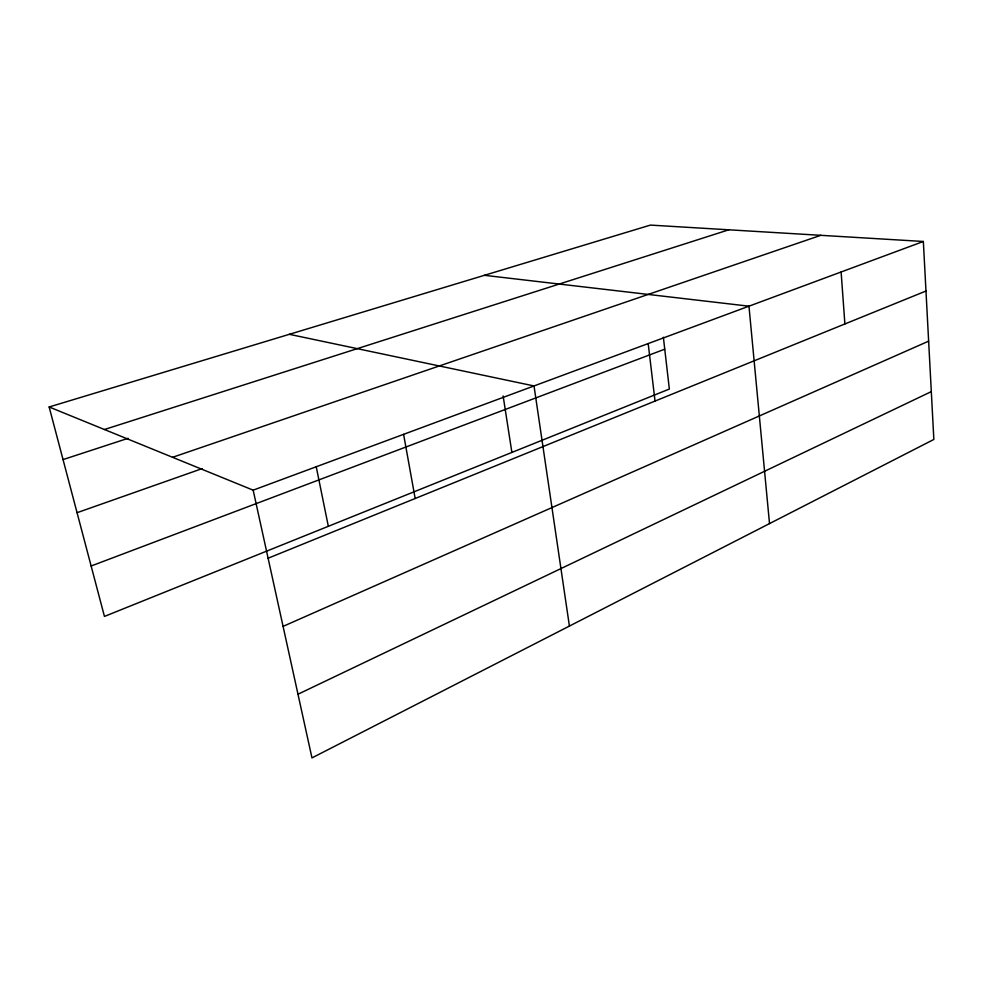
<?xml version="1.0" encoding="UTF-8"?>
<svg xmlns="http://www.w3.org/2000/svg" width="983" height="983" viewBox="0 0 983 983"><rect width="100%" height="100%" fill="white"/><g stroke="black" fill="none" stroke-linecap="round" stroke-linejoin="round"><path stroke-width="1.47" d="M297.984 694.231L931.306 391.615M283.079 626.38L928.628 341.162M268.113 558.233L925.974 291.029M91.124 565.999L664.741 349.186M253.159 490.161L923.344 241.474L933.85 439.45L311.967 757.905L253.159 490.161L49.15 406.974L104.444 616.427L669.349 389.047L663.365 337.218M77.055 512.696L202.093 468.633M172.578 457.304L820.793 235.318M63.035 459.589L128.134 438.295M104.419 429.522L728.821 229.801M49.15 406.974L650.427 225.095L923.344 241.474M484.41 275.314L748.96 306.192L769.517 523.607M289.346 334.318L534.015 385.95L569.415 626.073M316.194 466.556L328.334 526.298M403.595 434.351L415.17 498.504M503.124 395.928L511.885 452.426M648.19 343.583L655.034 401.076M841.116 271.984L844.889 323.96"/></g></svg>
